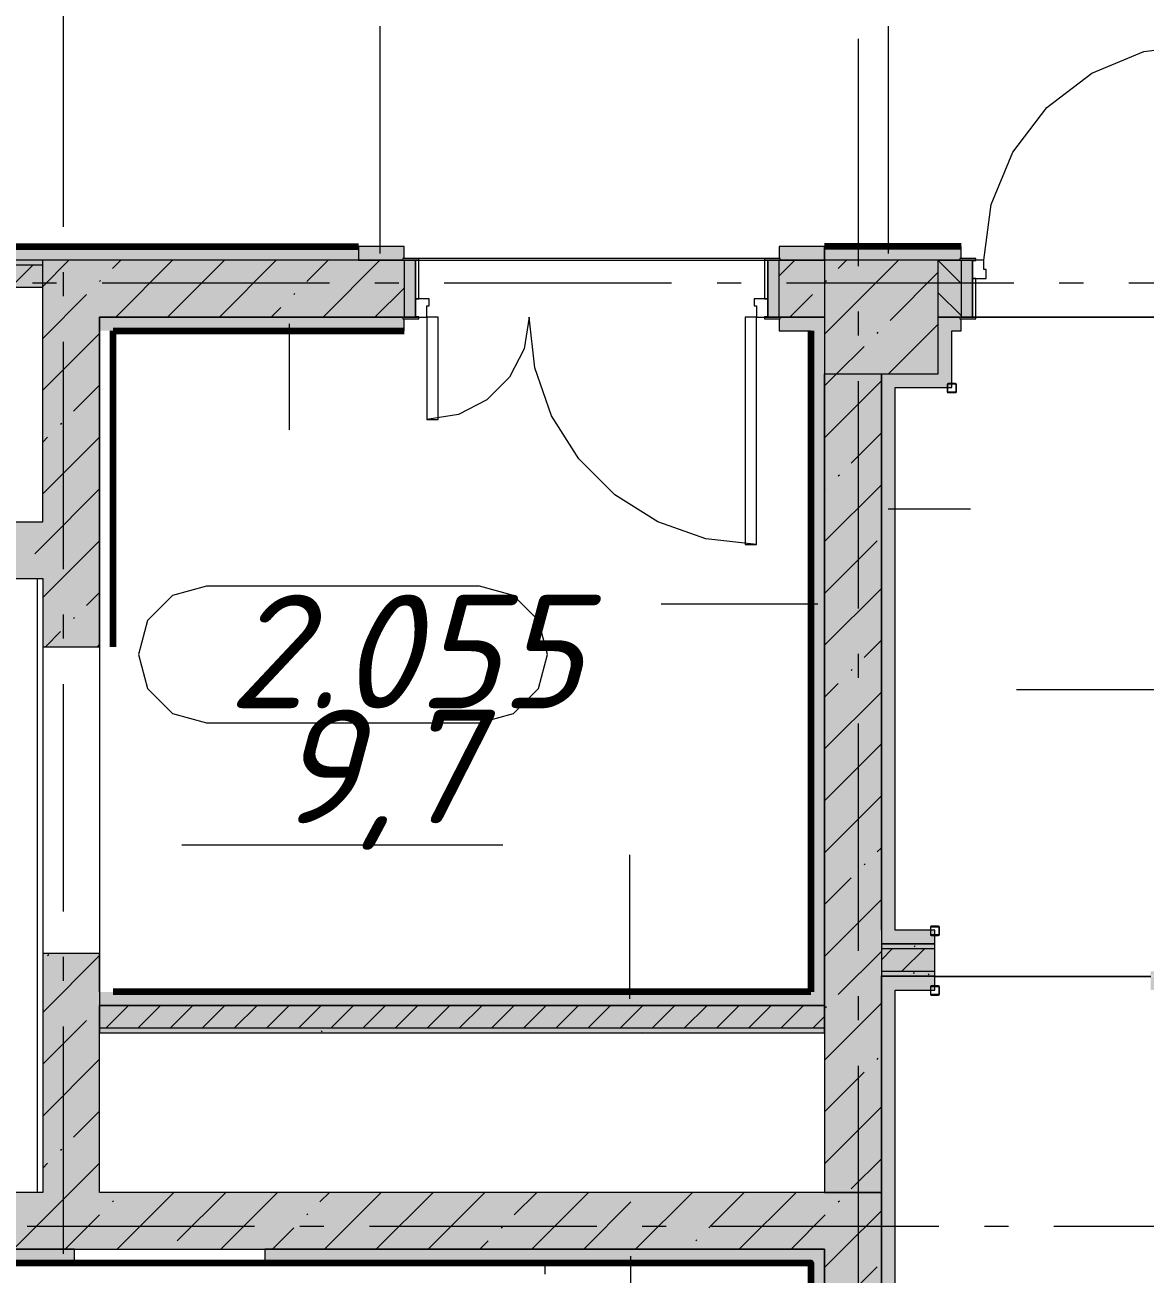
# Model space of a CAD drawing. Header units: millimetres. Extents: x -537608 to 253996, y -217170 to 186033.
# Drawn here: x -364129 to -359201, y -52760 to -47266 of the extents above; entities that cross this region are included whole.
import ezdxf

# ---------------------------------------------------------------- set-up
doc = ezdxf.new("R2010")
doc.units = ezdxf.units.MM
doc.layers.add('16) Лак 1.6м', color=160, linetype='Continuous', lineweight=90)
doc.layers.add('PDF _Геометрия', color=7, linetype='Continuous')
doc.layers.add('PDF _Текст', color=7, linetype='Continuous')
doc.layers.add('PDF _Сплошная заливка', color=7, linetype='Continuous', true_color=0xffffff)
doc.styles.add('PDF ISOCPEUR Italic', font='isocpeui.ttf')

msp = doc.modelspace()

# ---------------------------------------------------------------- hatches: boundary and pattern name
at = {"layer": 'PDF _Сплошная заливка', "true_color": 0xff7d7d, "transparency": 33554559}
msp.add_hatch(color=11, dxfattribs=at).paths.add_polyline_path([(-362661.3758, -48300.6672), (-362661.3758, -48240.6687), (-366001.3746, -48240.6687), (-366001.3746, -48300.6672), (-363319.2067, -48300.6672)])
at = {"layer": 'PDF _Сплошная заливка', "true_color": 0x93bf4f, "transparency": 33554559}
h = msp.add_hatch(color=73, dxfattribs=at)
h.paths.add_polyline_path([(-360805.2708, -48300.6672), (-360611.3757, -48300.6672), (-360611.3757, -48240.6687), (-360811.3679, -48240.6687), (-360811.3679, -48292.669), (-360806.3731, -48292.669), (-360806.3731, -48300.6672)], flags=0)
h.paths.add_polyline_path([(-362661.3758, -48300.6672), (-362466.3698, -48300.6672), (-362466.3698, -48292.669), (-362461.3749, -48292.669), (-362461.3749, -48240.6687), (-362661.3758, -48240.6687)], flags=0)
at = {"layer": 'PDF _Сплошная заливка', "true_color": 0xff7d7d, "transparency": 33554559}
h = msp.add_hatch(color=11, dxfattribs=at)
h.paths.add_polyline_path([(-358856.0289, -48300.6672), (-357496.0334, -48300.6672), (-357496.0334, -48240.6687), (-358861.0323, -48240.6687), (-358861.0323, -48292.669), (-358856.0289, -48292.669), (-358856.0289, -48300.4476)], flags=0)
h.paths.add_polyline_path([(-360111.3735, -48300.6672), (-360016.0321, -48300.6672), (-360016.0321, -48292.669), (-360011.0286, -48292.669), (-360011.0286, -48240.6687), (-360611.3757, -48240.6687), (-360611.3757, -48300.6672)], flags=0)
at = {"layer": 'PDF _Сплошная заливка', "transparency": 33554559}
for points in [[(-364051.3749, -48320.6682), (-364051.3749, -48300.6672), (-365751.3735, -48300.6672), (-365751.3735, -48320.6682), (-364995.1612, -48320.6682)], [(-364051.3749, -48420.6686), (-364051.3749, -48320.6682), (-365751.3735, -48320.6682), (-365751.3735, -48420.6686), (-364995.1612, -48420.6686)], [(-364051.3749, -49700.6689), (-364051.3749, -49450.6678), (-365751.3735, -49450.6678), (-365751.3735, -49700.6689), (-364995.1612, -49700.6689)], [(-360611.3757, -51678.7109), (-360611.3757, -51578.7104), (-363801.3738, -51578.7104), (-363801.3738, -51678.7109), (-363319.2067, -51678.7109)], [(-360611.3757, -51698.7118), (-360611.3757, -51678.7109), (-363801.3738, -51678.7109), (-363801.3738, -51698.7118), (-363319.2067, -51698.7118)], [(-363074.4331, -52650.6707), (-360361.3746, -52650.6707), (-360361.3746, -52400.6697), (-365751.3735, -52400.6697), (-365751.3735, -52650.6707), (-363319.2067, -52650.6707)], [(-360611.3757, -55790.6686), (-360361.3746, -55790.6686), (-360361.3746, -52650.6707), (-360611.3757, -52650.6707), (-360611.3757, -55280.5864)]]:
    msp.add_hatch(color=256, dxfattribs=at).paths.add_polyline_path(points)
h = msp.add_hatch(color=256, dxfattribs=at)
h.paths.add_polyline_path([(-364051.3749, -52400.6697), (-363801.3738, -52400.6697), (-363801.3738, -51350.6695), (-364051.3749, -51350.6695)], flags=0)
h.paths.add_polyline_path([(-364051.3749, -50000.668), (-363801.3738, -50000.668), (-363801.3738, -48300.6672), (-364051.3749, -48300.6672), (-364051.3749, -49700.6689)], flags=0)
h = msp.add_hatch(color=256, dxfattribs=at)
h.paths.add_polyline_path([(-360806.3731, -48550.6683), (-360611.3757, -48550.6683), (-360611.3757, -48300.6672), (-360811.3679, -48300.6672), (-360811.3679, -48550.6683)], flags=0)
h.paths.add_polyline_path([(-363801.3738, -48550.6683), (-362461.3749, -48550.6683), (-362461.3749, -48300.6672), (-363801.3738, -48300.6672)], flags=0)
h = msp.add_hatch(color=256, dxfattribs=at)
h.paths.add_polyline_path([(-346559.6449, -48550.6683), (-346111.3654, -48550.6683), (-346111.3654, -48300.6672), (-348611.3675, -48300.6672), (-348611.3675, -48550.6683), (-348235.5994, -48550.6683)], flags=0)
h.paths.add_polyline_path([(-350411.3665, -48550.6683), (-350411.3665, -48300.6672), (-351011.3691, -48300.6672), (-351011.3691, -48550.6683)], flags=0)
h.paths.add_polyline_path([(-351511.3712, -48550.6683), (-351511.3712, -48300.6672), (-351931.3695, -48300.6672), (-351931.3695, -48550.6683), (-351587.5169, -48550.6683)], flags=0)
h.paths.add_polyline_path([(-349111.3696, -48550.6683), (-349111.3696, -48300.6672), (-349211.37, -48300.6672), (-349211.37, -48550.6683)], flags=0)
h.paths.add_polyline_path([(-355777.4074, -48550.6683), (-355511.3711, -48546.7413), (-355511.3711, -48300.6672), (-356046.0272, -48300.6672), (-356046.0272, -48550.6683), (-356041.0323, -48550.6683)], flags=0)
h.paths.add_polyline_path([(-353861.3726, -48550.6683), (-353081.3659, -48550.6683), (-353081.3659, -48300.6672), (-353861.3726, -48300.6672)], flags=0)
h.paths.add_polyline_path([(-358146.0276, -48550.6683), (-357296.0325, -48550.6683), (-357296.0325, -48300.6672), (-358861.0323, -48300.6672), (-358861.0323, -48550.6683), (-358291.3347, -48550.6683)], flags=0)
h.paths.add_polyline_path([(-360111.3735, -48550.6683), (-360011.0286, -48550.6683), (-360011.0286, -48300.6672), (-360111.3735, -48300.6672)], flags=0)
at = {"layer": 'PDF _Сплошная заливка', "true_color": 0x56bc34, "transparency": 33554559}
h = msp.add_hatch(color=85, dxfattribs=at)
h.paths.add_polyline_path([(-360611.3757, -48610.669), (-360611.3757, -48550.6683), (-360806.3731, -48552.8105), (-360806.3731, -48558.6687), (-360811.3679, -48558.6687), (-360811.3679, -48610.669), (-360671.3742, -48610.669)], flags=0)
h.paths.add_polyline_path([(-362461.3749, -48610.669), (-362461.3749, -48558.6687), (-362466.3698, -48558.6687), (-362466.3698, -48550.6683), (-363801.3738, -48550.6683), (-363801.3738, -48610.669), (-362466.3698, -48610.669)], flags=0)
at = {"layer": 'PDF _Сплошная заливка', "true_color": 0x2254ff, "transparency": 33554559}
h = msp.add_hatch(color=160, dxfattribs=at)
h.paths.add_polyline_path([(-358466.0341, -48610.669), (-358466.0341, -48550.6683), (-358856.0289, -48551.7598), (-358856.0289, -48558.6687), (-358861.0323, -48558.6687), (-358861.0323, -48610.669), (-358526.0326, -48610.669)], flags=0)
h.paths.add_polyline_path([(-360051.375, -48610.669), (-360011.0286, -48610.669), (-360011.0286, -48558.6687), (-360016.0321, -48558.1046), (-360016.0321, -48550.6683), (-360111.3735, -48550.6683), (-360111.3735, -48610.669)], flags=0)
for points in [[(-360361.3746, -51248.0812), (-360301.3675, -51248.0812), (-360301.3675, -48800.6672), (-360361.3746, -48800.6672), (-360361.3746, -49584.7172)], [(-360111.3735, -48860.6679), (-360051.375, -48860.6679), (-360051.375, -48800.6672), (-360301.3675, -48800.6672), (-360301.3675, -48860.6679)], [(-360361.3746, -55740.6684), (-360301.3675, -55740.6684), (-360301.3675, -55050.668), (-360351.3677, -55050.668), (-360301.3675, -55041.8452), (-360301.3675, -51510.6685), (-360361.3746, -51510.6685), (-360361.3746, -55280.5864)]]:
    msp.add_hatch(color=160, dxfattribs=at).paths.add_polyline_path(points)
at = {"layer": 'PDF _Сплошная заливка', "transparency": 33554559}
h = msp.add_hatch(color=256, dxfattribs=at)
h.paths.add_polyline_path([(-358446.0288, -51448.0821), (-358346.0284, -51448.0821), (-358346.0284, -51428.0811), (-358570.0304, -51428.0811), (-358570.0304, -51448.0821), (-358466.0341, -51448.0821)], flags=0)
h.paths.add_polyline_path([(-360361.3746, -51448.0821), (-360126.0308, -51448.0821), (-360126.0308, -51428.0811), (-360361.3746, -51428.0811)], flags=0)
h.paths.add_polyline_path([(-358586.0311, -51448.0821), (-358586.0311, -51428.0811), (-359176.0267, -51428.0811), (-359176.0267, -51448.0821)], flags=0)
at = {"layer": 'PDF _Сплошная заливка', "true_color": 0x2254ff, "transparency": 33554559}
h = msp.add_hatch(color=160, dxfattribs=at)
h.paths.add_polyline_path([(-356086.0291, -51510.6685), (-356026.0306, -51510.6685), (-356026.0306, -51450.6699), (-359176.0267, -51450.6699), (-359176.0267, -51510.6685), (-356196.3895, -51510.6685)], flags=0)
h.paths.add_polyline_path([(-360361.3746, -51510.6685), (-360126.0308, -51510.6685), (-360126.0308, -51450.6699), (-360361.3746, -51450.6699)], flags=0)
at = {"layer": 'PDF _Сплошная заливка', "true_color": 0x56bc34, "transparency": 33554559}
for points in [[(-360671.3742, -51578.7104), (-360671.3742, -51518.7119), (-363801.3738, -51518.7119), (-363801.3738, -51578.7104), (-363319.2067, -51578.7104)], [(-363911.3725, -52710.6693), (-363911.3725, -52650.6707), (-366001.3746, -52650.6707), (-366001.3746, -52710.6693), (-364995.1612, -52710.6693)], [(-360671.3742, -52710.6693), (-360611.3757, -52710.6693), (-360611.3757, -52650.6707), (-363074.4331, -52650.6707), (-363074.4331, -52710.6693), (-361643.2523, -52710.6693)]]:
    msp.add_hatch(color=85, dxfattribs=at).paths.add_polyline_path(points)

# ---------------------------------------------------------------- linework, layer by layer
at = {"layer": '16) Лак 1.6м'}
for p, q in [((-366001.3746, -48240.6687), (-362661.3758, -48240.6687)), ((-360011.0286, -48240.6687), (-360611.3757, -48240.6687)), ((-363741.3753, -50000.668), (-363741.3753, -48610.669)), ((-363741.3753, -48610.669), (-362461.3749, -48610.669)), ((-360671.3742, -48610.669), (-360671.3742, -51518.7119)), ((-360671.3742, -51518.7119), (-363741.3753, -51518.7119))]:
    msp.add_line(p, q, dxfattribs=at)
msp.add_lwpolyline([(-366201.3754, -48610.669), (-366061.3731, -48610.669), (-366061.3731, -52710.6693), (-360671.3742, -52710.6693), (-360671.3742, -55730.6701), (-360973.3734, -55730.6701), (-360973.3734, -55990.6695), (-368051.3748, -55990.6695), (-368051.3748, -48610.669), (-367851.3739, -48610.669)], dxfattribs=at)
at = {"layer": 'PDF _Геометрия', "color": 253, "lineweight": 9, "true_color": 0xaaaaaa}
for p, q in [((-363961.3727, -47081.3738), (-363961.3727, -48153.0671)), ((-360461.375, -48326.0915), (-360461.375, -47326.0915)), ((-363990.2224, -48400.6676), (-364096.053, -48400.6676)), ((-363961.3727, -48353.068), (-363961.3727, -48458.9007)), ((-362790.2258, -48400.6676), (-363790.2215, -48400.6676)), ((-362484.3857, -48400.6676), (-362590.225, -48400.6676)), ((-361284.3893, -48400.6676), (-362284.3935, -48400.6676)), ((-360978.5578, -48400.6676), (-361084.3884, -48400.6676)), ((-359778.5526, -48400.6676), (-360778.5569, -48400.6676)), ((-359472.7211, -48400.6676), (-359578.5518, -48400.6676)), ((-358272.7246, -48400.6676), (-359272.7203, -48400.6676)), ((-360461.375, -48631.9251), (-360461.375, -48526.0923)), ((-360111.029, -48550.6683), (-360103.0287, -48550.6683)), ((-363961.3727, -48658.9016), (-363961.3727, -49658.9016)), ((-360461.375, -49831.9259), (-360461.375, -48831.9259)), ((-363480.2563, -49774.8403), (-363590.0657, -49884.6453)), ((-363330.2557, -49734.6469), (-363480.2563, -49774.8403)), ((-362130.2592, -49734.6469), (-363330.2557, -49734.6469)), ((-361980.2585, -49774.8403), (-362130.2592, -49734.6469)), ((-361870.4493, -49884.6453), (-361980.2585, -49774.8403)), ((-363961.3727, -49858.9002), (-363961.3727, -49964.7352)), ((-363590.0657, -49884.6453), (-363630.257, -50034.6459)), ((-361830.2579, -50034.6459), (-361870.4493, -49884.6453)), ((-363630.257, -50034.6459), (-363590.0657, -50184.6466)), ((-361870.4493, -50184.6466), (-361830.2579, -50034.6459)), ((-360461.375, -50137.7595), (-360461.375, -50031.9246)), ((-363961.3727, -50164.7361), (-363961.3727, -51164.736)), ((-363590.0657, -50184.6466), (-363480.2563, -50294.4559)), ((-361980.2585, -50294.4559), (-361870.4493, -50184.6466)), ((-363480.2563, -50294.4559), (-363330.2557, -50334.6472)), ((-362130.2592, -50334.6472), (-361980.2585, -50294.4559)), ((-363330.2557, -50334.6472), (-362130.2592, -50334.6472)), ((-360461.375, -51337.7604), (-360461.375, -50337.7604)), ((-363439.2986, -50872.6835), (-362026.3835, -50872.6835)), ((-363961.3727, -51364.7369), (-363961.3727, -51470.5675)), ((-360461.375, -51643.5919), (-360461.375, -51537.7569)), ((-363961.3727, -51670.5684), (-363961.3727, -52670.5684)), ((-360461.375, -52843.5926), (-360461.375, -51843.5927)), ((-363119.8001, -52550.6703), (-364119.8044, -52550.6703)), ((-362813.9686, -52550.6703), (-362919.7992, -52550.6703)), ((-361613.9721, -52550.6703), (-362613.9677, -52550.6703)), ((-361308.132, -52550.6703), (-361413.9713, -52550.6703)), ((-360108.1355, -52550.6703), (-361108.1311, -52550.6703)), ((-359802.304, -52550.6703), (-359908.1346, -52550.6703)), ((-358602.2989, -52550.6703), (-359602.3032, -52550.6703)), ((-363911.3725, -52720.6676), (-363911.3725, -52710.6693)), ((-363911.3725, -52710.6693), (-363911.3725, -52720.6676)), ((-363611.3713, -52720.6676), (-363611.3713, -52710.6693)), ((-363611.3713, -52710.6693), (-363611.3713, -52720.6676)), ((-363311.37, -52720.6676), (-363311.37, -52710.6693)), ((-363311.37, -52710.6693), (-363311.37, -52720.6676)), ((-363011.3687, -52720.6676), (-363011.3687, -52710.6693)), ((-363011.3687, -52710.6693), (-363011.3687, -52720.6676)), ((-362711.376, -52720.6676), (-362711.376, -52710.6693)), ((-362711.376, -52710.6693), (-362711.376, -52720.6676)), ((-362411.3747, -52720.6676), (-362411.3747, -52710.6693)), ((-362411.3747, -52710.6693), (-362411.3747, -52720.6676)), ((-362111.3735, -52720.6676), (-362111.3735, -52710.6693)), ((-362111.3735, -52710.6693), (-362111.3735, -52720.6676))]:
    msp.add_line(p, q, dxfattribs=at)
at = {"layer": 'PDF _Геометрия', "lineweight": 9}
for p, q in [((-362566.9386, -48270.668), (-362566.9386, -47270.668)), ((-360330.7854, -48270.668), (-360330.7854, -47270.668)), ((-359206.9088, -47383.0392), (-358961.0327, -47350.6674)), ((-359436.0348, -47477.9437), (-359206.9088, -47383.0392)), ((-359632.7804, -47628.9174), (-359436.0348, -47477.9437)), ((-359783.7541, -47825.6673), (-359632.7804, -47628.9174)), ((-359878.6564, -48054.7891), (-359783.7541, -47825.6673)), ((-359911.0282, -48300.6672), (-359878.6564, -48054.7891)), ((-362661.3758, -48240.6687), (-362661.3758, -48300.6672)), ((-362461.3749, -48240.6687), (-362661.3758, -48240.6687)), ((-362661.3758, -48240.6687), (-362661.3758, -48300.6672)), ((-362396.373, -48292.669), (-362466.3698, -48292.669)), ((-362466.3698, -48292.669), (-362466.3698, -48300.6672)), ((-362461.3749, -48292.669), (-362461.3749, -48240.6687)), ((-362396.373, -48300.6672), (-362396.373, -48292.669)), ((-360876.3699, -48292.669), (-360876.3699, -48300.6672)), ((-360806.3731, -48292.669), (-360876.3699, -48292.669)), ((-360611.3757, -48240.6687), (-360811.3679, -48240.6687)), ((-360811.3679, -48240.6687), (-360811.3679, -48292.669)), ((-360806.3731, -48300.6672), (-360806.3731, -48292.669)), ((-360611.3757, -48240.6687), (-360611.3757, -48300.6672)), ((-360611.3757, -48300.6672), (-360611.3757, -48240.6687)), ((-359946.0266, -48292.669), (-360016.0321, -48292.669)), ((-360016.0321, -48292.669), (-360016.0321, -48300.6672)), ((-360011.0286, -48292.669), (-360011.0286, -48240.6687)), ((-359946.0266, -48300.6672), (-359946.0266, -48292.669)), ((-363801.3738, -48300.6672), (-366001.3746, -48300.6672)), ((-364051.3749, -48300.6672), (-365751.3735, -48300.6672)), ((-365751.3735, -48320.6682), (-364051.3749, -48320.6682)), ((-364192.9704, -48420.6686), (-364092.97, -48320.6682)), ((-364051.3749, -48415.9364), (-363936.1057, -48300.6672)), ((-363801.3738, -48300.6672), (-364051.3749, -48300.6672)), ((-364051.3749, -48320.6682), (-364051.3749, -48300.6672)), ((-364051.3749, -48420.6686), (-364051.3749, -48320.6682)), ((-362661.3758, -48300.6672), (-363801.3738, -48300.6672)), ((-362661.3758, -48300.6672), (-363801.3738, -48300.6672)), ((-363744.4325, -48337.0995), (-363708.0045, -48300.6672)), ((-363729.9043, -48550.6683), (-363479.9032, -48300.6672)), ((-363501.8117, -48550.6683), (-363251.8107, -48300.6672)), ((-363273.7105, -48550.6683), (-363023.7094, -48300.6672)), ((-362889.0637, -48394.1248), (-362795.6082, -48300.6672)), ((-362817.5081, -48550.6683), (-362567.5156, -48300.6672)), ((-362661.3758, -48300.6672), (-362466.3698, -48300.6672)), ((-362466.3698, -48300.6672), (-362661.3758, -48300.6672)), ((-362466.3698, -48300.6672), (-362396.373, -48300.6672)), ((-362411.3747, -48300.6672), (-362461.3749, -48300.6672)), ((-362461.3749, -48300.6672), (-362461.3749, -48550.6683)), ((-362411.3747, -48550.6683), (-362411.3747, -48300.6672)), ((-362396.373, -48300.6672), (-362411.3747, -48300.6672)), ((-362411.3747, -48300.6672), (-362411.3747, -48470.6688)), ((-362396.373, -48470.6688), (-362396.373, -48300.6672)), ((-360876.3699, -48300.6672), (-360876.3699, -48470.6688)), ((-360861.3681, -48300.6672), (-360876.3699, -48300.6672)), ((-360876.3699, -48300.6672), (-360806.3731, -48300.6672)), ((-360861.3681, -48300.6672), (-360861.3681, -48550.6683)), ((-360811.3679, -48300.6672), (-360861.3681, -48300.6672)), ((-360861.3681, -48470.6688), (-360861.3681, -48300.6672)), ((-360811.3679, -48369.3163), (-360742.7231, -48300.6672)), ((-360811.3679, -48550.6683), (-360811.3679, -48300.6672)), ((-360611.3757, -48300.6672), (-360805.2708, -48300.6672)), ((-360805.2708, -48300.6672), (-360611.3757, -48300.6672)), ((-360611.3757, -48625.5136), (-360286.5293, -48300.6672)), ((-360111.3735, -48300.6672), (-360611.3757, -48300.6672)), ((-360611.3757, -48300.6672), (-360611.3757, -48800.6672)), ((-360551.0585, -48337.0995), (-360514.6219, -48300.6672)), ((-360111.3735, -48800.6672), (-360111.3735, -48300.6672)), ((-360016.0321, -48300.6672), (-360111.3735, -48300.6672)), ((-360111.3735, -48300.6672), (-360016.0321, -48300.6672)), ((-360011.0286, -48402.657), (-360111.3735, -48302.3164)), ((-360016.0321, -48300.6672), (-359946.0266, -48300.6672)), ((-359961.0284, -48300.6672), (-360011.0286, -48300.6672)), ((-360011.0286, -48300.6672), (-360011.0286, -48550.6683)), ((-359911.0282, -48300.6672), (-359961.0284, -48300.6672)), ((-359961.0284, -48300.6672), (-359961.0284, -48380.6688)), ((-359961.0284, -48550.6683), (-359961.0284, -48300.6672)), ((-359946.0266, -48300.6672), (-359961.0284, -48300.6672)), ((-359961.0284, -48300.6672), (-359961.0284, -48301.6683)), ((-359961.0284, -48301.6683), (-359946.0266, -48301.6683)), ((-359946.0266, -48301.6683), (-359946.0266, -48300.6672)), ((-359911.0282, -48340.6691), (-359911.0282, -48300.6672)), ((-359901.0299, -48340.6691), (-359911.0282, -48340.6691)), ((-359901.0299, -48380.6688), (-359901.0299, -48340.6691)), ((-363801.4599, -48394.1248), (-363801.3738, -48394.0365)), ((-363801.3738, -48394.0365), (-363796.7234, -48389.3819)), ((-360608.0774, -48394.1248), (-360603.3408, -48389.3819)), ((-360322.9573, -48565.1986), (-360111.3735, -48353.6127)), ((-359961.0284, -48380.6688), (-359901.0299, -48380.6688)), ((-359946.0266, -48380.6688), (-359961.0284, -48380.6688)), ((-359961.0284, -48380.6688), (-359961.0284, -48550.6683)), ((-359946.0266, -48550.6683), (-359946.0266, -48380.6688)), ((-364051.3749, -48420.6686), (-365751.3735, -48420.6686)), ((-364051.5471, -48420.6686), (-364051.3749, -48420.4899)), ((-364051.3749, -49450.6678), (-364051.3749, -48420.6686)), ((-364051.3749, -48644.0355), (-363858.4874, -48451.148)), ((-362946.0911, -48451.148), (-362941.346, -48446.4072)), ((-362589.4155, -48550.6683), (-362461.3749, -48422.6256)), ((-360764.623, -48550.6683), (-360665.1048, -48451.148)), ((-360011.0286, -48544.0781), (-360111.3735, -48443.7375)), ((-363045.6093, -48550.6683), (-363003.1185, -48508.1733)), ((-362351.3762, -48470.6688), (-362411.3747, -48470.6688)), ((-362411.3747, -48470.6688), (-362411.3747, -48550.6683)), ((-362411.3747, -48470.6688), (-362396.373, -48470.6688)), ((-362361.3745, -48550.6683), (-362361.3745, -48500.668)), ((-362361.3745, -48500.668), (-362351.3762, -48500.668)), ((-362351.3762, -48500.668), (-362351.3762, -48470.6688)), ((-360861.3681, -48470.6688), (-360921.3753, -48470.6688)), ((-360921.3753, -48470.6688), (-360921.3753, -48500.668)), ((-360921.3753, -48500.668), (-360911.3683, -48500.668)), ((-360911.3683, -48500.668), (-360911.3683, -48550.6683)), ((-360876.3699, -48470.6688), (-360861.3681, -48470.6688)), ((-360861.3681, -48550.6683), (-360861.3681, -48470.6688)), ((-363801.3738, -50000.668), (-363801.3738, -48550.6683)), ((-363801.3738, -48550.6683), (-362466.3698, -48550.6683)), ((-362466.3698, -48550.6683), (-363801.3738, -48550.6683)), ((-363801.3738, -48550.6683), (-363801.3738, -48610.669)), ((-362396.373, -48550.6683), (-362466.3698, -48550.6683)), ((-362466.3698, -48550.6683), (-362466.3698, -48558.6687)), ((-362466.3698, -48558.6687), (-362396.373, -48558.6687)), ((-362461.3749, -48550.6683), (-362411.3747, -48550.6683)), ((-362461.3749, -48610.669), (-362461.3749, -48558.6687)), ((-362396.373, -48549.6672), (-362411.3747, -48549.6672)), ((-362411.3747, -48549.6672), (-362411.3747, -48550.6683)), ((-362411.3747, -48550.6683), (-362361.3745, -48550.6683)), ((-362411.3747, -48550.6683), (-362396.373, -48550.6683)), ((-362396.373, -48550.6683), (-362396.373, -48549.6672)), ((-362396.373, -48558.6687), (-362396.373, -48550.6683)), ((-362311.3744, -48550.6683), (-362361.3745, -48550.6683)), ((-362361.3745, -48550.6683), (-362361.3745, -49000.668)), ((-362311.3744, -49000.668), (-362311.3744, -48550.6683)), ((-361911.3726, -48550.6683), (-361933.393, -48689.7255)), ((-361886.3036, -48773.1891), (-361911.3726, -48550.6683)), ((-360911.3683, -48550.6683), (-360961.3685, -48550.6683)), ((-360961.3685, -48550.6683), (-360961.3685, -49550.6682)), ((-360911.3683, -49550.6682), (-360911.3683, -48550.6683)), ((-360911.3683, -48550.6683), (-360861.3681, -48550.6683)), ((-360876.3699, -48549.6672), (-360876.3699, -48550.6683)), ((-360861.3681, -48549.6672), (-360876.3699, -48549.6672)), ((-360876.3699, -48550.6683), (-360861.3681, -48550.6683)), ((-360876.3699, -48550.6683), (-360876.3699, -48558.6687)), ((-360806.3731, -48550.6683), (-360876.3699, -48550.6683)), ((-360876.3699, -48558.6687), (-360806.3731, -48558.6687)), ((-360861.3681, -48550.6683), (-360861.3681, -48549.6672)), ((-360861.3681, -48550.6683), (-360811.3679, -48550.6683)), ((-360811.3679, -48558.6687), (-360811.3679, -48610.669)), ((-360806.3731, -48558.6687), (-360806.3731, -48550.6683)), ((-360805.2708, -48550.6683), (-360611.3757, -48550.6683)), ((-360611.3757, -48550.6683), (-360805.2708, -48550.6683)), ((-360111.3735, -48550.6683), (-360016.0321, -48550.6683)), ((-360016.0321, -48550.6683), (-360111.3735, -48550.6683)), ((-359946.0266, -48550.6683), (-360016.0321, -48550.6683)), ((-360016.0321, -48550.6683), (-360016.0321, -48558.6687)), ((-360016.0321, -48558.6687), (-359946.0266, -48558.6687)), ((-360011.0286, -48550.6683), (-359961.0284, -48550.6683)), ((-360011.0286, -48610.669), (-360011.0286, -48558.6687)), ((-359961.0284, -48550.6683), (-359946.0266, -48550.6683)), ((-359946.0266, -48558.6687), (-359946.0266, -48550.6683)), ((-364051.3749, -48872.1345), (-363801.3738, -48622.1334)), ((-363801.3738, -48610.669), (-363801.3738, -51518.7119)), ((-362966.5184, -48580.6676), (-362966.5184, -49046.8188)), ((-360811.3679, -48610.669), (-360671.3742, -48610.669)), ((-360379.9847, -48622.2239), (-360375.2396, -48617.4809)), ((-360330.329, -48800.6672), (-360111.3735, -48581.7096)), ((-360051.375, -48800.6672), (-360051.375, -48610.669)), ((-360051.375, -48610.669), (-360011.0286, -48610.669)), ((-361933.393, -48689.7255), (-361997.3185, -48815.1716)), ((-360558.4302, -48800.6672), (-360437.0036, -48679.2471)), ((-361812.3367, -48984.5511), (-361886.3036, -48773.1891)), ((-361997.3185, -48815.1716), (-362096.8711, -48914.7264)), ((-360611.3757, -48853.6127), (-360558.4302, -48800.6672)), ((-360611.3757, -48800.6672), (-360111.3735, -48800.6672)), ((-360611.3757, -51578.7104), (-360611.3757, -48800.6672)), ((-360611.3757, -48800.6672), (-360611.3757, -52400.6697)), ((-360611.3757, -49081.7096), (-360361.3746, -48831.7106)), ((-360361.3746, -51248.0812), (-360361.3746, -48800.6672)), ((-360361.3746, -48800.6672), (-360361.3746, -51248.0812)), ((-360070.2004, -48843.9545), (-360071.3717, -48846.7813)), ((-360067.3757, -48842.7833), (-360070.2004, -48843.9545)), ((-360035.3743, -48842.7833), (-360067.3757, -48842.7833)), ((-360051.375, -48860.6679), (-360051.375, -48800.6672)), ((-360032.541, -48843.9545), (-360035.3743, -48842.7833)), ((-360031.3697, -48846.7813), (-360032.541, -48843.9545)), ((-363915.5062, -48964.3714), (-363801.3738, -48850.2325)), ((-360301.3675, -51248.0812), (-360301.3675, -48860.6679)), ((-360301.3675, -48860.6679), (-360051.375, -48860.6679)), ((-360071.3717, -48846.7813), (-360071.3717, -48878.7829)), ((-360071.3717, -48878.7829), (-360070.2004, -48881.6118)), ((-360070.2004, -48881.6118), (-360067.3757, -48882.783)), ((-360069.3737, -48846.7813), (-360068.7881, -48845.369)), ((-360069.3737, -48878.7829), (-360069.3737, -48846.7813)), ((-360068.7881, -48880.1974), (-360069.3737, -48878.7829)), ((-360068.7881, -48845.369), (-360067.3757, -48844.7834)), ((-360067.3757, -48880.783), (-360068.7881, -48880.1974)), ((-360067.3757, -48844.7834), (-360035.3743, -48844.7834)), ((-360035.3743, -48880.783), (-360067.3757, -48880.783)), ((-360067.3757, -48882.783), (-360035.3743, -48882.783)), ((-360035.3743, -48844.7834), (-360033.9533, -48845.369)), ((-360033.9533, -48880.1974), (-360035.3743, -48880.783)), ((-360035.3743, -48882.783), (-360032.541, -48881.6118)), ((-360033.9533, -48845.369), (-360033.3677, -48846.7813)), ((-360033.3677, -48878.7829), (-360033.9533, -48880.1974)), ((-360033.3677, -48846.7813), (-360033.3677, -48878.7829)), ((-360032.541, -48881.6118), (-360031.3697, -48878.7829)), ((-360031.3697, -48878.7829), (-360031.3697, -48846.7813)), ((-362096.8711, -48914.7264), (-362222.3109, -48978.6434)), ((-362222.3109, -48978.6434), (-362361.3745, -49000.668)), ((-362361.3745, -49000.668), (-362311.3744, -49000.668)), ((-361693.2008, -49174.1574), (-361812.3367, -48984.5511)), ((-363972.5337, -49021.3945), (-363967.7972, -49016.6537)), ((-360494.0311, -49192.4683), (-360361.3746, -49059.8097)), ((-364051.3749, -49328.3305), (-363801.3738, -49078.3316)), ((-364051.3749, -49100.2336), (-364029.5611, -49078.4198)), ((-361534.864, -49332.5008), (-361693.2008, -49174.1574)), ((-360551.0585, -49249.4936), (-360546.3134, -49244.7528)), ((-364051.3749, -49556.4295), (-363801.4599, -49306.5189)), ((-361345.2576, -49451.6367), (-361534.864, -49332.5008)), ((-360611.3757, -49537.9077), (-360361.3746, -49287.9067)), ((-360611.3757, -49309.8086), (-360608.0774, -49306.5189)), ((-360331.371, -49394.5446), (-359968.8996, -49394.5446)), ((-365751.3735, -49450.6678), (-364051.3749, -49450.6678)), ((-361133.8891, -49525.5971), (-361345.2576, -49451.6367)), ((-364086.5886, -49591.6411), (-364051.3749, -49556.4295)), ((-364051.3749, -49784.5286), (-363801.3738, -49534.5275)), ((-360911.3683, -49550.6682), (-361133.8891, -49525.5971)), ((-360961.3685, -49550.6682), (-360911.3683, -49550.6682)), ((-360611.3757, -49766.0068), (-360379.9847, -49534.618)), ((-365751.3735, -49700.6689), (-364051.3749, -49700.6689)), ((-364051.3749, -49700.6689), (-364051.3749, -50000.668)), ((-363858.4874, -49819.7402), (-363801.3738, -49762.6266)), ((-360611.3757, -49994.1058), (-360361.3746, -49744.1047)), ((-360641.3707, -49814.0327), (-361329.9371, -49814.0327)), ((-363915.5062, -49876.7655), (-363910.7697, -49872.0247)), ((-364039.413, -50000.668), (-363972.5337, -49933.7886)), ((-363811.3118, -50000.668), (-363801.3738, -49990.7257)), ((-360437.0036, -50047.8392), (-360361.3746, -49972.2017)), ((-364051.3749, -50000.668), (-363801.3738, -50000.668)), ((-360494.0311, -50104.8624), (-360489.2945, -50100.1216)), ((-360611.3757, -50222.2027), (-360551.0585, -50161.8898)), ((-360611.3757, -50450.2996), (-360361.3746, -50200.3029)), ((-358556.0275, -50190.3648), (-359766.2205, -50190.3648)), ((-360608.0774, -50675.1112), (-360361.3746, -50428.3998)), ((-360611.3757, -50906.4978), (-360361.3746, -50656.4967)), ((-361468.1826, -51548.7111), (-361468.1826, -50916.044)), ((-360379.9847, -50903.2081), (-360361.3746, -50884.5979)), ((-360437.0036, -50960.2312), (-360432.2671, -50955.4904)), ((-360611.3757, -51134.599), (-360494.0311, -51017.2586)), ((-360611.3757, -51362.6959), (-360361.3746, -51112.6948)), ((-360361.3746, -51248.0812), (-360361.3746, -51308.0798)), ((-360126.0308, -51248.0812), (-360301.3675, -51248.0812)), ((-360144.8563, -51231.3657), (-360146.0275, -51234.1946)), ((-360146.0275, -51234.1946), (-360146.0275, -51266.1962)), ((-360142.0316, -51230.1945), (-360144.8563, -51231.3657)), ((-360144.0295, -51234.1946), (-360143.4439, -51232.7823)), ((-360144.0295, -51266.1962), (-360144.0295, -51234.1946)), ((-360143.4439, -51232.7823), (-360142.0316, -51232.1967)), ((-360110.0301, -51230.1945), (-360142.0316, -51230.1945)), ((-360142.0316, -51232.1967), (-360110.0301, -51232.1967)), ((-360126.0308, -51308.0798), (-360126.0308, -51248.0812)), ((-360107.2054, -51231.3657), (-360110.0301, -51230.1945)), ((-360110.0301, -51232.1967), (-360108.6178, -51232.7823)), ((-360108.6178, -51232.7823), (-360108.0321, -51234.1946)), ((-360108.0321, -51234.1946), (-360108.0321, -51266.1962)), ((-360106.0342, -51234.1946), (-360107.2054, -51231.3657)), ((-360106.0342, -51266.1962), (-360106.0342, -51234.1946)), ((-360126.0308, -51308.0798), (-360361.3746, -51308.0798)), ((-360361.3746, -51308.0798), (-360361.3746, -51328.0807)), ((-360361.3746, -51308.0798), (-360126.0308, -51308.0798)), ((-360146.0275, -51266.1962), (-360144.8563, -51269.0252)), ((-360144.8563, -51269.0252), (-360142.0316, -51270.1963)), ((-360143.4439, -51267.6085), (-360144.0295, -51266.1962)), ((-360142.0316, -51268.1941), (-360143.4439, -51267.6085)), ((-360110.0301, -51268.1941), (-360142.0316, -51268.1941)), ((-360142.0316, -51270.1963), (-360110.0301, -51270.1963)), ((-360126.0308, -51328.0807), (-360126.0308, -51308.0798)), ((-360108.6178, -51267.6085), (-360110.0301, -51268.1941)), ((-360110.0301, -51270.1963), (-360107.2054, -51269.0252)), ((-360108.0321, -51266.1962), (-360108.6178, -51267.6085)), ((-360107.2054, -51269.0252), (-360106.0342, -51266.1962)), ((-363801.3738, -51350.6695), (-364051.3749, -51350.6695)), ((-364051.3749, -51350.6695), (-364051.3749, -52400.6697)), ((-364051.3749, -51609.3168), (-363801.3738, -51359.3158)), ((-364029.5611, -51359.4062), (-364024.816, -51354.6654)), ((-363801.3738, -51518.7119), (-363801.3738, -51350.6695)), ((-360551.0585, -51530.4799), (-360361.3746, -51340.7961)), ((-360361.3746, -51377.2972), (-360312.1581, -51328.0807)), ((-360361.3746, -51328.0807), (-360361.3746, -51428.0811)), ((-360361.3746, -51328.0807), (-360126.0308, -51328.0807)), ((-360270.7352, -51428.0811), (-360170.7348, -51328.0807)), ((-360126.0308, -51428.0811), (-360126.0308, -51328.0807)), ((-360129.312, -51428.0811), (-360126.0308, -51424.7957)), ((-360361.3746, -51428.0811), (-360361.3746, -51448.0821)), ((-360361.3746, -51428.0811), (-360126.0308, -51428.0811)), ((-360361.3746, -52400.6697), (-360361.3746, -51448.0821)), ((-360361.3746, -51448.0821), (-360126.0308, -51448.0821)), ((-360126.0308, -51450.6699), (-360361.3746, -51450.6699)), ((-360361.3746, -51450.6699), (-360361.3746, -51510.6685)), ((-360126.0308, -51448.0821), (-360126.0308, -51428.0811)), ((-360126.0308, -51510.6685), (-360126.0308, -51450.6699)), ((-363801.3738, -51518.7119), (-363801.3738, -51578.7104)), ((-360361.3746, -51510.6685), (-360361.3746, -55740.6684)), ((-360301.3675, -55041.8452), (-360301.3675, -51510.6685)), ((-360301.3675, -51510.6685), (-360126.0308, -51510.6685)), ((-360144.8563, -51493.9529), (-360146.0275, -51496.7819)), ((-360146.0275, -51496.7819), (-360146.0275, -51528.7834)), ((-360146.0275, -51528.7834), (-360144.8563, -51531.6124)), ((-360142.0316, -51492.7817), (-360144.8563, -51493.9529)), ((-360144.8563, -51531.6124), (-360142.0316, -51532.7836)), ((-360144.0295, -51496.7819), (-360143.4439, -51495.3696)), ((-360144.0295, -51528.7834), (-360144.0295, -51496.7819)), ((-360143.4439, -51530.1957), (-360144.0295, -51528.7834)), ((-360143.4439, -51495.3696), (-360142.0316, -51494.784)), ((-360142.0316, -51530.7814), (-360143.4439, -51530.1957)), ((-360110.0301, -51492.7817), (-360142.0316, -51492.7817)), ((-360142.0316, -51494.784), (-360110.0301, -51494.784)), ((-360110.0301, -51530.7814), (-360142.0316, -51530.7814)), ((-360142.0316, -51532.7836), (-360110.0301, -51532.7836)), ((-360107.2054, -51493.9529), (-360110.0301, -51492.7817)), ((-360110.0301, -51494.784), (-360108.6178, -51495.3696)), ((-360108.6178, -51530.1957), (-360110.0301, -51530.7814)), ((-360110.0301, -51532.7836), (-360107.2054, -51531.6124)), ((-360108.6178, -51495.3696), (-360108.0321, -51496.7819)), ((-360108.0321, -51528.7834), (-360108.6178, -51530.1957)), ((-360108.0321, -51496.7819), (-360108.0321, -51528.7834)), ((-360106.0342, -51496.7819), (-360107.2054, -51493.9529)), ((-360107.2054, -51531.6124), (-360106.0342, -51528.7834)), ((-360106.0342, -51528.7834), (-360106.0342, -51496.7819)), ((-363801.4599, -51587.5031), (-363801.3738, -51587.4169)), ((-360611.3757, -51578.7104), (-363801.3738, -51578.7104)), ((-363801.3738, -51578.7104), (-363801.3738, -51678.7109)), ((-363801.3738, -52400.6697), (-363801.3738, -51578.7104)), ((-363801.3738, -51578.7104), (-360671.3742, -51578.7104)), ((-363774.0571, -51678.7109), (-363674.0567, -51578.7104)), ((-363632.6338, -51678.7109), (-363532.6334, -51578.7104)), ((-363491.2192, -51678.7109), (-363391.2187, -51578.7104)), ((-363349.7959, -51678.7109), (-363249.7955, -51578.7104)), ((-363208.3726, -51678.7109), (-363108.3722, -51578.7104)), ((-363066.9494, -51678.7109), (-362966.9489, -51578.7104)), ((-362925.5261, -51678.7109), (-362825.5256, -51578.7104)), ((-362784.1114, -51678.7109), (-362684.111, -51578.7104)), ((-362642.6882, -51678.7109), (-362542.6877, -51578.7104)), ((-362501.2649, -51678.7109), (-362401.2644, -51578.7104)), ((-362359.8416, -51678.7109), (-362259.8412, -51578.7104)), ((-362218.4184, -51678.7109), (-362118.4265, -51578.7104)), ((-362077.0037, -51678.7109), (-361977.0032, -51578.7104)), ((-361935.5804, -51678.7109), (-361835.58, -51578.7104)), ((-361794.1572, -51678.7109), (-361694.1567, -51578.7104)), ((-361652.7339, -51678.7109), (-361552.7334, -51578.7104)), ((-361511.3192, -51678.7109), (-361411.3188, -51578.7104)), ((-361369.896, -51678.7109), (-361269.8955, -51578.7104)), ((-361228.4727, -51678.7109), (-361128.4723, -51578.7104)), ((-361087.0494, -51678.7109), (-360987.049, -51578.7104)), ((-360945.6262, -51678.7109), (-360845.6257, -51578.7104)), ((-360804.2115, -51678.7109), (-360704.2111, -51578.7104)), ((-360671.3742, -51578.7104), (-360611.3757, -51578.7104)), ((-360611.3757, -51818.894), (-360361.3746, -51568.8929)), ((-360611.3757, -51678.7109), (-360611.3757, -51578.7104)), ((-360608.0774, -51587.5031), (-360603.3408, -51582.7623)), ((-364051.3749, -51837.4137), (-363858.4874, -51644.5306)), ((-360662.7882, -51678.7109), (-360611.3757, -51627.294)), ((-363801.3738, -51678.7109), (-363801.3738, -51698.7118)), ((-360611.3757, -51678.7109), (-363801.3738, -51678.7109)), ((-363801.3738, -51698.7118), (-360611.3757, -51698.7118)), ((-360611.3757, -51698.7118), (-360611.3757, -51678.7109)), ((-360379.9847, -51815.6043), (-360375.2396, -51810.8592)), ((-364051.3749, -52065.515), (-363801.3738, -51815.5139)), ((-360611.3757, -52046.9909), (-360437.0036, -51872.6275)), ((-360611.3757, -52275.0921), (-360361.3746, -52025.0911)), ((-363915.5062, -52157.7518), (-363801.3738, -52043.6108)), ((-363972.5337, -52214.7749), (-363967.7972, -52210.0342)), ((-364051.3749, -52293.6118), (-364029.5611, -52271.7981)), ((-363930.3272, -52400.6697), (-363801.3738, -52271.712)), ((-360494.0311, -52385.8487), (-360361.3746, -52253.188)), ((-364051.3749, -52400.6697), (-365751.3735, -52400.6697)), ((-364180.3282, -52650.6707), (-363930.3272, -52400.6697)), ((-360361.3746, -52400.6697), (-363801.3738, -52400.6697)), ((-363724.1344, -52650.6707), (-363474.1333, -52400.6697)), ((-363459.3124, -52613.9456), (-363246.0321, -52400.6697)), ((-363267.9406, -52650.6707), (-363017.9395, -52400.6697)), ((-362832.0448, -52442.8719), (-362789.8383, -52400.6697)), ((-362811.7382, -52650.6707), (-362561.7371, -52400.6697)), ((-362583.6369, -52650.6707), (-362333.6445, -52400.6697)), ((-362355.5443, -52650.6707), (-362105.5433, -52400.6697)), ((-361976.676, -52499.8993), (-361877.4421, -52400.6697)), ((-361899.3419, -52650.6707), (-361649.3408, -52400.6697)), ((-361443.1481, -52650.6707), (-361193.147, -52400.6697)), ((-361121.3072, -52556.9225), (-360965.0458, -52400.6697)), ((-360986.9543, -52650.6707), (-360736.9532, -52400.6697)), ((-360611.3757, -52400.6697), (-360361.3746, -52400.6697)), ((-360361.3746, -52650.6707), (-360361.3746, -52400.6697)), ((-363744.4325, -52442.8719), (-363739.6959, -52438.1311)), ((-361671.2493, -52650.6707), (-361463.4548, -52442.8719)), ((-360551.0585, -52442.8719), (-360546.3134, -52438.1311)), ((-363952.2356, -52650.6707), (-363801.4599, -52499.8993)), ((-362889.0637, -52499.8993), (-362884.3271, -52495.1586)), ((-360758.8531, -52650.6707), (-360608.0774, -52499.8993)), ((-360530.7518, -52650.6707), (-360361.3746, -52481.2892)), ((-363039.8394, -52650.6707), (-362946.0911, -52556.9225)), ((-362033.6948, -52556.9225), (-362028.9584, -52552.1817)), ((-362127.4431, -52650.6707), (-362090.7223, -52613.9456)), ((-361178.3261, -52613.9456), (-361173.5896, -52609.2048)), ((-363911.3725, -52650.6707), (-366001.3746, -52650.6707)), ((-365751.3735, -52650.6707), (-363074.4331, -52650.6707)), ((-363911.3725, -52710.6693), (-363911.3725, -52650.6707)), ((-363074.4331, -52650.6707), (-360611.3757, -52650.6707)), ((-360611.3757, -52650.6707), (-363074.4331, -52650.6707)), ((-363074.4331, -52650.6707), (-363074.4331, -52710.6693)), ((-361464.6518, -52680.67), (-361464.6518, -53146.8191)), ((-360611.3757, -52731.286), (-360530.7518, -52650.6707)), ((-360611.3757, -52650.6707), (-360611.3757, -52710.6693)), ((-360611.3757, -52710.6693), (-360611.3757, -52650.6707)), ((-360361.3746, -55790.6686), (-360361.3746, -52650.6707)), ((-361841.3757, -52720.6676), (-366046.3713, -52720.6676)), ((-366001.3746, -52710.6693), (-363911.3725, -52710.6693)), ((-363074.4331, -52710.6693), (-363911.3725, -52710.6693)), ((-363074.4331, -52710.6693), (-360671.3742, -52710.6693)), ((-361841.3757, -52760.6694), (-361841.3757, -52720.6676)), ((-360671.3742, -52710.6693), (-360671.3742, -55730.6701)), ((-360611.3757, -52710.6693), (-360611.3757, -55790.6686)), ((-360611.3757, -55790.6686), (-360611.3757, -52710.6693)), ((-360611.3757, -52959.3872), (-360379.9847, -52727.9963))]:
    msp.add_line(p, q, dxfattribs=at)
at = {"layer": 'PDF _Геометрия', "color": 9, "lineweight": 9, "true_color": 0xc0c0c0}
for p, q in [((-360876.3699, -48292.669), (-362396.373, -48292.669)), ((-362396.373, -48300.6672), (-360876.3699, -48300.6672)), ((-358926.0343, -48550.6683), (-359946.0266, -48550.6683)), ((-359946.0266, -48550.6683), (-358926.0343, -48550.6683)), ((-364076.375, -49700.6689), (-364076.375, -52400.6697)), ((-364051.3749, -50000.668), (-364051.3749, -51350.6695)), ((-359176.0267, -51450.6699), (-360126.0308, -51450.6699)), ((-360126.0308, -51450.6699), (-359176.0267, -51450.6699))]:
    msp.add_line(p, q, dxfattribs=at)
at = {"layer": 'PDF _Геометрия', "color": 8, "lineweight": 9, "true_color": 0x787878}
for p, q in [((-360213.7594, -51316.7131), (-360217.1181, -51322.5217)), ((-360221.7684, -51435.3107), (-360215.0684, -51435.3107)), ((-360151.3065, -51445.2746), (-360154.6565, -51439.4702)), ((-362821.8226, -51696.6062), (-362825.1726, -51690.7975)), ((-362193.9866, -51698.5611), (-362194.0728, -51698.7118)), ((-361775.926, -51679.3481), (-361776.2963, -51678.7109)), ((-361412.7914, -51698.7118), (-361413.7129, -51697.1143))]:
    msp.add_line(p, q, dxfattribs=at)
at = {"layer": 'PDF _Сплошная заливка', "color": 7, "lineweight": 35, "true_color": 0xf4f4f4, "transparency": 33554559}
for points in [[(-362461.3749, -48550.6683), (-362411.3747, -48550.6683), (-362461.3749, -48300.6672), (-362411.3747, -48300.6672)], [(-360861.3681, -48550.6683), (-360811.3679, -48550.6683), (-360861.3681, -48300.6672), (-360811.3679, -48300.6672)], [(-360011.0286, -48550.6683), (-359961.0284, -48550.6683), (-360011.0286, -48300.6672), (-359961.0284, -48300.6672)]]:
    msp.add_solid(points, dxfattribs=at)
at = {"layer": 'PDF _Сплошная заливка', "lineweight": 35, "transparency": 33554559}
for points in [[(-360111.3735, -48800.6672), (-360111.3735, -48300.6672), (-360611.3757, -48800.6672), (-360611.3757, -48300.6672)], [(-360361.3746, -52400.6697), (-360361.3746, -48800.6672), (-360611.3757, -52400.6697), (-360611.3757, -48800.6672)], [(-360126.0308, -51328.0807), (-360126.0308, -51308.0798), (-360361.3746, -51328.0807), (-360361.3746, -51308.0798)], [(-360361.3746, -51428.0811), (-360126.0308, -51428.0811), (-360361.3746, -51328.0807), (-360126.0308, -51328.0807)]]:
    msp.add_solid(points, dxfattribs=at)
at = {"layer": 'PDF _Сплошная заливка', "color": 85, "lineweight": 35, "true_color": 0x56bc34, "transparency": 33554559}
for points in [[(-360611.3757, -51578.7104), (-360611.3757, -48610.669), (-360671.3742, -51578.7104), (-360671.3742, -48610.669)], [(-360611.3757, -55790.6686), (-360611.3757, -52710.6693), (-360671.3742, -55790.6686), (-360671.3742, -52710.6693)]]:
    msp.add_solid(points, dxfattribs=at)
at = {"layer": 'PDF _Сплошная заливка', "color": 160, "lineweight": 35, "true_color": 0x2254ff, "transparency": 33554559}
for points in [[(-360051.375, -48800.6672), (-360051.375, -48610.669), (-360111.3735, -48800.6672), (-360111.3735, -48610.669)], [(-360126.0308, -51308.0798), (-360126.0308, -51248.0812), (-360361.3746, -51308.0798), (-360361.3746, -51248.0812)]]:
    msp.add_solid(points, dxfattribs=at)

# ---------------------------------------------------------------- texts
at = {"layer": 'PDF _Текст', "char_height": 500, "attachment_point": 4, "style": 'PDF ISOCPEUR Italic'}
for s, insert in [('2.055', (-363237.5839, -50021.3601)), ('9,7', (-363032.5882, -50585.3093))]:
    msp.add_mtext(s, dxfattribs=dict(at, insert=insert))

doc.saveas('drawing.dxf')
